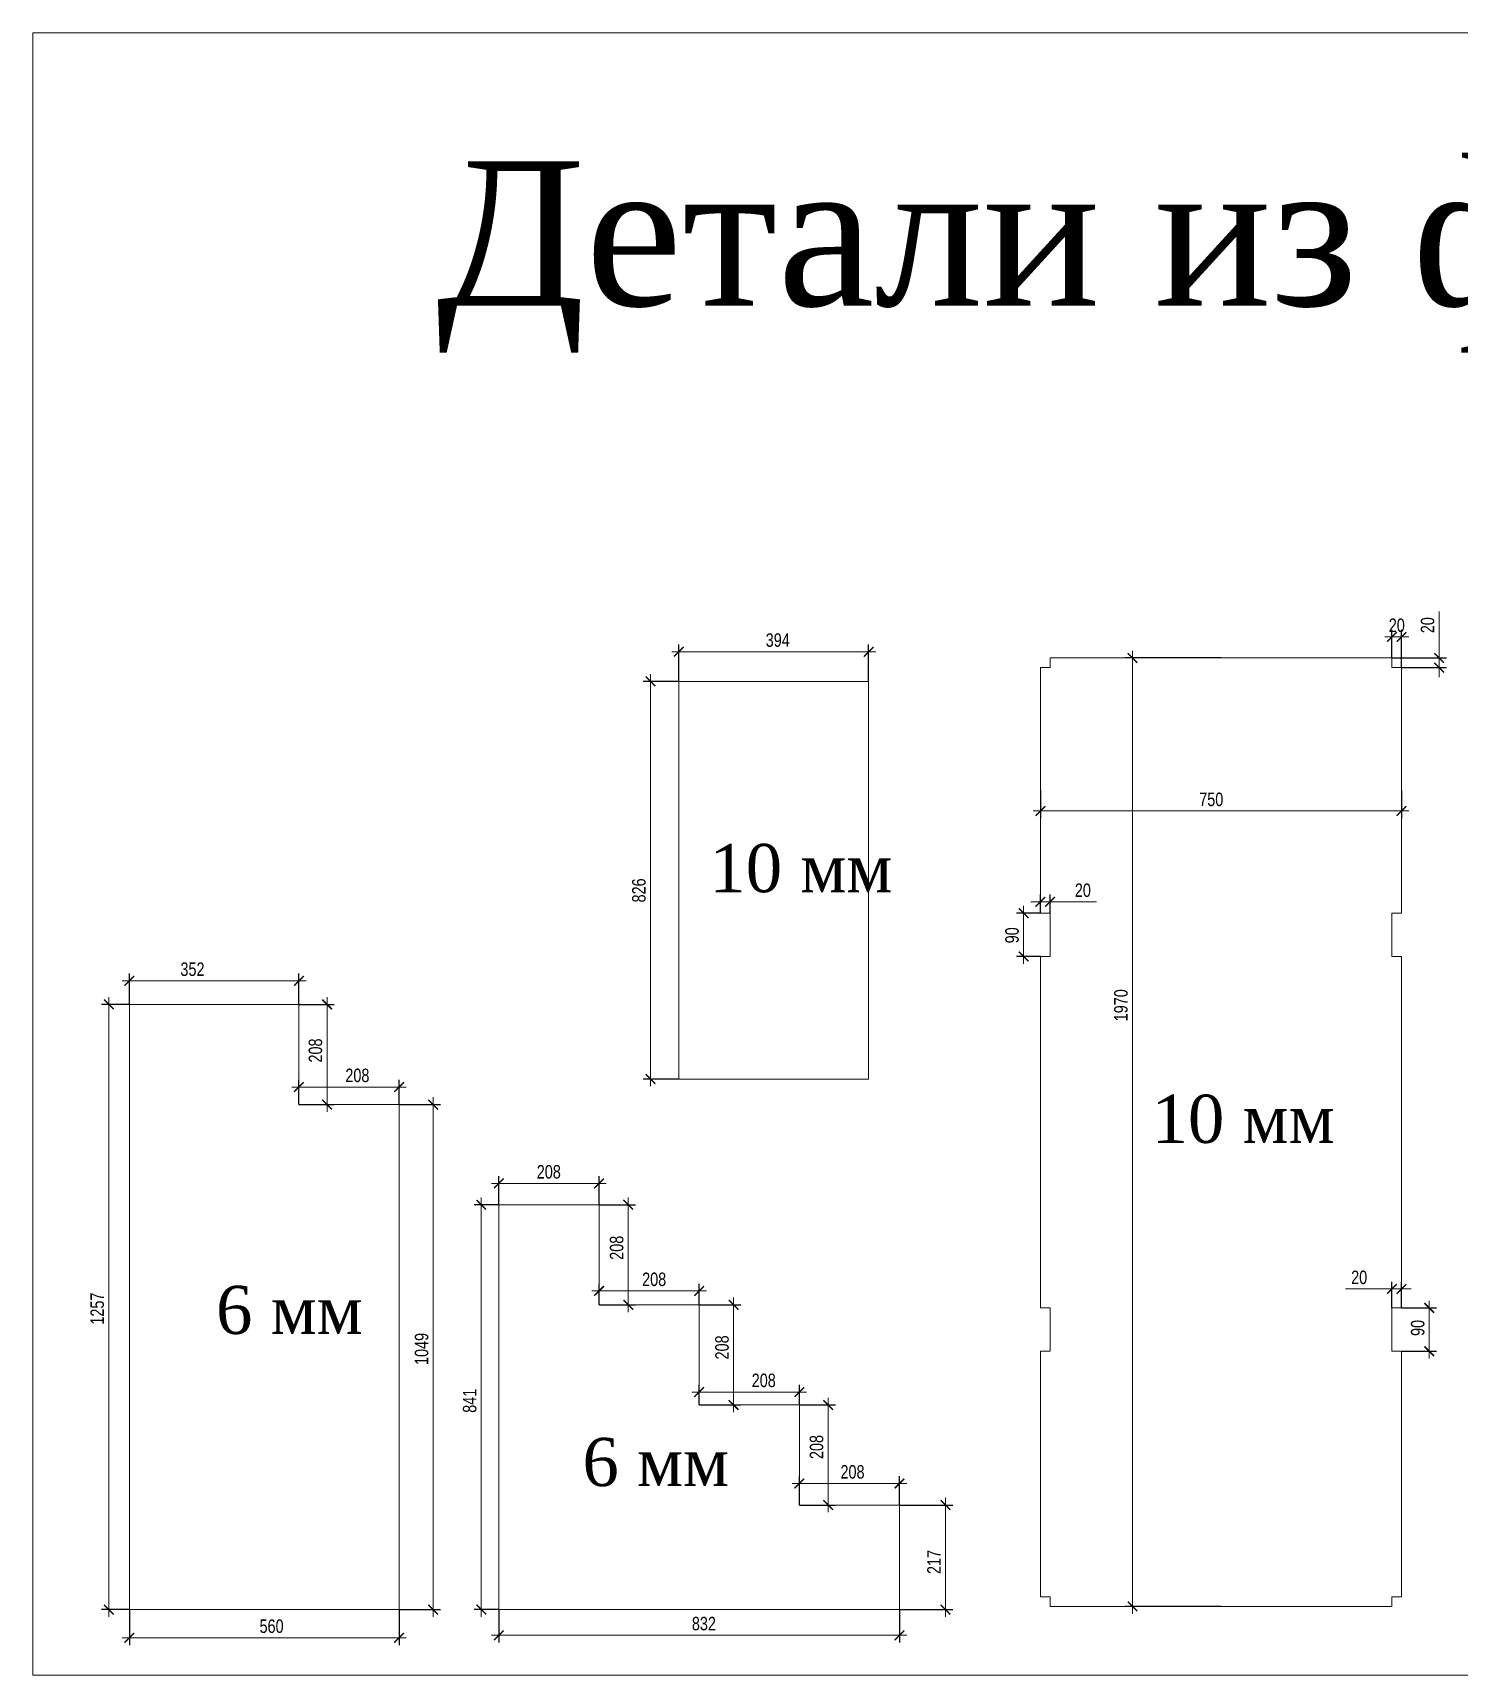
# Model space of a CAD drawing. Header units: millimetres. Extents: x -5205 to 16433, y 55921 to 73570.
# Drawn here: x 9320 to 12282, y 55921 to 59333 of the extents above; entities that cross this region are included whole.
import ezdxf

# ---------------------------------------------------------------- set-up
doc = ezdxf.new("R2010")
doc.units = ezdxf.units.MM
doc.layers.add('Размеры', color=7, linetype='Continuous', lineweight=15)
doc.layers.add('Размеры @ 10', color=7, linetype='Continuous', lineweight=15)
doc.styles.add('SFGOST', font='sfGOSTb.shx', dxfattribs={"width": 0.8})
doc.styles.add('TIMES', font='TIMES.TTF')
doc.dimstyles.new('ALEX', dxfattribs={"dimtxt": 2.8, "dimasz": 2, "dimexe": 1.5, "dimexo": 0, "dimgap": 1, "dimtad": 1, "dimrnd": 0.001, "dimdsep": 46, "dimtxsty": 'SFGOST', "dimblk": 'ARCHTICK', "dimcen": 0, "dimdle": 1.5, "dimclrd": 1, "dimclre": 1, "dimadec": 4, "dimazin": 0, "dimtfac": 1, "dimtmove": 0, "dimatfit": 0, "dimfxl": 1, "dimtvp": 1.75, "dimtolj": 1, "dimlwd": -1, "dimarcsym": 2})

# ---------------------------------------------------------------- blocks, each defined once
blk = doc.blocks.new('_ArchTick')
at = {"color": 0, "linetype": 'ByBlock', "const_width": 0.15}
blk.add_lwpolyline([(-0.5, -0.5), (0.5, 0.5)], dxfattribs=at)
blk = doc.blocks.new('*D896')
at = {"layer": 'Defpoints', "color": 0}
for p in [(11787.1, 58034.1), (11603.3, 56064.1), (11787.1, 56064.1)]:
    blk.add_point(p, dxfattribs=at)
at = {"layer": 'Размеры', "color": 1, "lineweight": -2}
for p, q in [((11787.1, 58034.1), (11588.3, 58034.1)), ((11787.1, 56064.1), (11588.3, 56064.1))]:
    blk.add_line(p, q, dxfattribs=at)
at = {"layer": 'Размеры', "color": 1}
blk.add_line((11603.3, 58049.1), (11603.3, 56049.1), dxfattribs=at)
at = {"layer": 'Размеры', "color": 1, "xscale": 20, "yscale": 20, "zscale": 20}
for p, rotation in [((11603.3, 58034.1), 90), ((11603.3, 56064.1), 270)]:
    blk.add_blockref('_ArchTick', p, dxfattribs=dict(at, rotation=rotation))
at = {"layer": 'Размеры', "color": 0, "insert": (11579.3, 57312.8), "char_height": 28, "attachment_point": 5, "rotation": 90, "style": 'SFGOST'}
blk.add_mtext('\\A1;1970', dxfattribs=at)
blk = doc.blocks.new('*D897')
at = {"layer": 'Defpoints', "color": 0}
for p in [(11412.1, 57759.1), (12162.1, 57759.1), (12162.1, 57716.3)]:
    blk.add_point(p, dxfattribs=at)
at = {"layer": 'Размеры', "color": 1, "lineweight": -2}
for p, q in [((11412.1, 57759.1), (11412.1, 57701.3)), ((12162.1, 57759.1), (12162.1, 57701.3))]:
    blk.add_line(p, q, dxfattribs=at)
at = {"layer": 'Размеры', "color": 1}
blk.add_line((11397.1, 57716.3), (12177.1, 57716.3), dxfattribs=at)
at = {"layer": 'Размеры', "color": 1, "xscale": 20, "yscale": 20, "zscale": 20, "rotation": 180}
blk.add_blockref('_ArchTick', (11412.1, 57716.3), dxfattribs=at)
at = {"layer": 'Размеры', "color": 1, "xscale": 20, "yscale": 20, "zscale": 20}
blk.add_blockref('_ArchTick', (12162.1, 57716.3), dxfattribs=at)
at = {"layer": 'Размеры', "color": 0, "insert": (11766.8, 57740.3), "char_height": 28, "attachment_point": 5, "style": 'SFGOST'}
blk.add_mtext('\\A1;750', dxfattribs=at)
blk = doc.blocks.new('*D898')
at = {"layer": 'Defpoints', "color": 0}
for p in [(11377.2, 57504.1), (11412.1, 57504.1), (11412.1, 57414.1)]:
    blk.add_point(p, dxfattribs=at)
at = {"layer": 'Размеры', "color": 1}
blk.add_line((11377.2, 57399.1), (11377.2, 57519.1), dxfattribs=at)
at = {"layer": 'Размеры', "color": 1, "lineweight": -2}
for p, q in [((11412.1, 57504.1), (11362.2, 57504.1)), ((11412.1, 57414.1), (11362.2, 57414.1))]:
    blk.add_line(p, q, dxfattribs=at)
at = {"layer": 'Размеры', "color": 1, "xscale": 20, "yscale": 20, "zscale": 20}
for p, rotation in [((11377.2, 57504.1), 90), ((11377.2, 57414.1), 270)]:
    blk.add_blockref('_ArchTick', p, dxfattribs=dict(at, rotation=rotation))
at = {"layer": 'Размеры', "color": 0, "insert": (11353.2, 57458.1), "char_height": 28, "attachment_point": 5, "rotation": 90, "style": 'SFGOST'}
blk.add_mtext('\\A1;90', dxfattribs=at)
blk = doc.blocks.new('*D899')
at = {"layer": 'Defpoints', "color": 0}
for p in [(11432.1, 57527.6), (11412.1, 57504.1), (11432.1, 57504.1)]:
    blk.add_point(p, dxfattribs=at)
at = {"layer": 'Размеры', "color": 1}
for p, q in [((11412.1, 57527.6), (11392.1, 57527.6)), ((11412.1, 57527.6), (11432.1, 57527.6)), ((11432.1, 57527.6), (11528.4, 57527.6))]:
    blk.add_line(p, q, dxfattribs=at)
at = {"layer": 'Размеры', "color": 1, "lineweight": -2}
for p, q in [((11412.1, 57504.1), (11412.1, 57542.6)), ((11432.1, 57504.1), (11432.1, 57542.6))]:
    blk.add_line(p, q, dxfattribs=at)
at = {"layer": 'Размеры', "color": 1, "xscale": 20, "yscale": 20, "zscale": 20}
blk.add_blockref('_ArchTick', (11412.1, 57527.6), dxfattribs=at)
at = {"layer": 'Размеры', "color": 1, "xscale": 20, "yscale": 20, "zscale": 20, "rotation": 180}
blk.add_blockref('_ArchTick', (11432.1, 57527.6), dxfattribs=at)
at = {"layer": 'Размеры', "color": 0, "insert": (11500.2, 57551.6), "char_height": 28, "attachment_point": 5, "style": 'SFGOST'}
blk.add_mtext('\\A1;20', dxfattribs=at)
blk = doc.blocks.new('*D900')
at = {"layer": 'Defpoints', "color": 0}
for p in [(12162.1, 56684.1), (12219.6, 56684.1), (12162.1, 56594.1)]:
    blk.add_point(p, dxfattribs=at)
at = {"layer": 'Размеры', "color": 1}
blk.add_line((12219.6, 56579.1), (12219.6, 56699.1), dxfattribs=at)
at = {"layer": 'Размеры', "color": 1, "lineweight": -2}
for p, q in [((12162.1, 56684.1), (12234.6, 56684.1)), ((12162.1, 56594.1), (12234.6, 56594.1))]:
    blk.add_line(p, q, dxfattribs=at)
at = {"layer": 'Размеры', "color": 1, "xscale": 20, "yscale": 20, "zscale": 20}
for p, rotation in [((12219.6, 56684.1), 90), ((12219.6, 56594.1), 270)]:
    blk.add_blockref('_ArchTick', p, dxfattribs=dict(at, rotation=rotation))
at = {"layer": 'Размеры', "color": 0, "insert": (12195.6, 56642.6), "char_height": 28, "attachment_point": 5, "rotation": 90, "style": 'SFGOST'}
blk.add_mtext('\\A1;90', dxfattribs=at)
blk = doc.blocks.new('*D901')
at = {"layer": 'Defpoints', "color": 0}
for p in [(12142.1, 56723.5), (12142.1, 56684.1), (12162.1, 56684.1)]:
    blk.add_point(p, dxfattribs=at)
at = {"layer": 'Размеры', "color": 1, "lineweight": -2}
for p, q in [((12142.1, 56684.1), (12142.1, 56738.5)), ((12162.1, 56684.1), (12162.1, 56738.5))]:
    blk.add_line(p, q, dxfattribs=at)
at = {"layer": 'Размеры', "color": 1}
for p, q in [((12142.1, 56723.5), (12045.8, 56723.5)), ((12162.1, 56723.5), (12142.1, 56723.5)), ((12162.1, 56723.5), (12182.1, 56723.5))]:
    blk.add_line(p, q, dxfattribs=at)
at = {"layer": 'Размеры', "color": 1, "xscale": 20, "yscale": 20, "zscale": 20}
blk.add_blockref('_ArchTick', (12142.1, 56723.5), dxfattribs=at)
at = {"layer": 'Размеры', "color": 1, "xscale": 20, "yscale": 20, "zscale": 20, "rotation": 180}
blk.add_blockref('_ArchTick', (12162.1, 56723.5), dxfattribs=at)
at = {"layer": 'Размеры', "color": 0, "insert": (12074, 56747.5), "char_height": 28, "attachment_point": 5, "style": 'SFGOST'}
blk.add_mtext('\\A1;20', dxfattribs=at)
blk = doc.blocks.new('*D902')
at = {"layer": 'Defpoints', "color": 0}
for p in [(12142.1, 58034.1), (12162.1, 58014.1), (12240.2, 58014.1)]:
    blk.add_point(p, dxfattribs=at)
at = {"layer": 'Размеры', "color": 1}
for p, q in [((12240.2, 58034.1), (12240.2, 58130.4)), ((12240.2, 58014.1), (12240.2, 58034.1)), ((12240.2, 58014.1), (12240.2, 57994.1))]:
    blk.add_line(p, q, dxfattribs=at)
at = {"layer": 'Размеры', "color": 1, "lineweight": -2}
for p, q in [((12142.1, 58034.1), (12255.2, 58034.1)), ((12162.1, 58014.1), (12255.2, 58014.1))]:
    blk.add_line(p, q, dxfattribs=at)
at = {"layer": 'Размеры', "color": 1, "xscale": 20, "yscale": 20, "zscale": 20}
for p, rotation in [((12240.2, 58034.1), 270), ((12240.2, 58014.1), 90)]:
    blk.add_blockref('_ArchTick', p, dxfattribs=dict(at, rotation=rotation))
at = {"layer": 'Размеры', "color": 0, "insert": (12216.2, 58102.2), "char_height": 28, "attachment_point": 5, "rotation": 90, "style": 'SFGOST'}
blk.add_mtext('\\A1;20', dxfattribs=at)
blk = doc.blocks.new('*D903')
at = {"layer": 'Defpoints', "color": 0}
for p in [(12142.1, 58077.9), (12142.1, 58034.1), (12162.1, 58014.1)]:
    blk.add_point(p, dxfattribs=at)
at = {"layer": 'Размеры', "color": 1, "lineweight": -2}
for p, q in [((12142.1, 58034.1), (12142.1, 58092.9)), ((12162.1, 58014.1), (12162.1, 58092.9))]:
    blk.add_line(p, q, dxfattribs=at)
at = {"layer": 'Размеры', "color": 1}
blk.add_line((12177.1, 58077.9), (12127.1, 58077.9), dxfattribs=at)
at = {"layer": 'Размеры', "color": 1, "xscale": 20, "yscale": 20, "zscale": 20, "rotation": 180}
blk.add_blockref('_ArchTick', (12142.1, 58077.9), dxfattribs=at)
at = {"layer": 'Размеры', "color": 1, "xscale": 20, "yscale": 20, "zscale": 20}
blk.add_blockref('_ArchTick', (12162.1, 58077.9), dxfattribs=at)
at = {"layer": 'Размеры', "color": 0, "insert": (12152.1, 58101.9), "char_height": 28, "attachment_point": 5, "style": 'SFGOST'}
blk.add_mtext('\\A1;20', dxfattribs=at)
blk = doc.blocks.new('*D904')
at = {"layer": 'Defpoints', "color": 0}
for p in [(11119.4, 56274.6), (11119.4, 56057.6), (11214.9, 56057.6)]:
    blk.add_point(p, dxfattribs=at)
at = {"layer": 'Размеры', "color": 1}
blk.add_line((11214.9, 56289.6), (11214.9, 56042.6), dxfattribs=at)
at = {"layer": 'Размеры', "color": 1, "lineweight": -2}
for p, q in [((11119.4, 56274.6), (11229.9, 56274.6)), ((11119.4, 56057.6), (11229.9, 56057.6))]:
    blk.add_line(p, q, dxfattribs=at)
at = {"layer": 'Размеры', "color": 1, "xscale": 20, "yscale": 20, "zscale": 20}
for p, rotation in [((11214.9, 56274.6), 90), ((11214.9, 56057.6), 270)]:
    blk.add_blockref('_ArchTick', p, dxfattribs=dict(at, rotation=rotation))
at = {"layer": 'Размеры', "color": 0, "insert": (11190.9, 56156.5), "char_height": 28, "attachment_point": 5, "rotation": 90, "style": 'SFGOST'}
blk.add_mtext('\\A1;217', dxfattribs=at)
blk = doc.blocks.new('*D905')
at = {"layer": 'Defpoints', "color": 0}
for p in [(10911.4, 56319.5), (10911.4, 56274.6), (11119.4, 56274.6)]:
    blk.add_point(p, dxfattribs=at)
at = {"layer": 'Размеры', "color": 1}
blk.add_line((11134.4, 56319.5), (10896.4, 56319.5), dxfattribs=at)
at = {"layer": 'Размеры', "color": 1, "lineweight": -2}
for p, q in [((10911.4, 56274.6), (10911.4, 56334.5)), ((11119.4, 56274.6), (11119.4, 56334.5))]:
    blk.add_line(p, q, dxfattribs=at)
at = {"layer": 'Размеры', "color": 1, "xscale": 20, "yscale": 20, "zscale": 20, "rotation": 180}
blk.add_blockref('_ArchTick', (10911.4, 56319.5), dxfattribs=at)
at = {"layer": 'Размеры', "color": 1, "xscale": 20, "yscale": 20, "zscale": 20}
blk.add_blockref('_ArchTick', (11119.4, 56319.5), dxfattribs=at)
at = {"layer": 'Размеры', "color": 0, "insert": (11021.8, 56343.5), "char_height": 28, "attachment_point": 5, "style": 'SFGOST'}
blk.add_mtext('\\A1;208', dxfattribs=at)
blk = doc.blocks.new('*D906')
at = {"layer": 'Defpoints', "color": 0}
for p in [(10911.4, 56482.6), (10971.3, 56482.6), (10911.4, 56274.6)]:
    blk.add_point(p, dxfattribs=at)
at = {"layer": 'Размеры', "color": 1}
blk.add_line((10971.3, 56259.6), (10971.3, 56497.6), dxfattribs=at)
at = {"layer": 'Размеры', "color": 1, "lineweight": -2}
for p, q in [((10911.4, 56482.6), (10986.3, 56482.6)), ((10911.4, 56274.6), (10986.3, 56274.6))]:
    blk.add_line(p, q, dxfattribs=at)
at = {"layer": 'Размеры', "color": 1, "xscale": 20, "yscale": 20, "zscale": 20}
for p, rotation in [((10971.3, 56482.6), 90), ((10971.3, 56274.6), 270)]:
    blk.add_blockref('_ArchTick', p, dxfattribs=dict(at, rotation=rotation))
at = {"layer": 'Размеры', "color": 0, "insert": (10947.3, 56395.2), "char_height": 28, "attachment_point": 5, "rotation": 90, "style": 'SFGOST'}
blk.add_mtext('\\A1;208', dxfattribs=at)
blk = doc.blocks.new('*D907')
at = {"layer": 'Defpoints', "color": 0}
for p in [(10703.4, 56509.5), (10703.4, 56482.6), (10911.4, 56482.6)]:
    blk.add_point(p, dxfattribs=at)
at = {"layer": 'Размеры', "color": 1, "lineweight": -2}
for p, q in [((10703.4, 56482.6), (10703.4, 56524.5)), ((10911.4, 56482.6), (10911.4, 56524.5))]:
    blk.add_line(p, q, dxfattribs=at)
at = {"layer": 'Размеры', "color": 1}
blk.add_line((10926.4, 56509.5), (10688.4, 56509.5), dxfattribs=at)
at = {"layer": 'Размеры', "color": 1, "xscale": 20, "yscale": 20, "zscale": 20, "rotation": 180}
blk.add_blockref('_ArchTick', (10703.4, 56509.5), dxfattribs=at)
at = {"layer": 'Размеры', "color": 1, "xscale": 20, "yscale": 20, "zscale": 20}
blk.add_blockref('_ArchTick', (10911.4, 56509.5), dxfattribs=at)
at = {"layer": 'Размеры', "color": 0, "insert": (10837.5, 56533.5), "char_height": 28, "attachment_point": 5, "style": 'SFGOST'}
blk.add_mtext('\\A1;208', dxfattribs=at)
blk = doc.blocks.new('*D908')
at = {"layer": 'Defpoints', "color": 0}
for p in [(10703.4, 56690.6), (10774.9, 56690.6), (10703.4, 56482.6)]:
    blk.add_point(p, dxfattribs=at)
at = {"layer": 'Размеры', "color": 1}
blk.add_line((10774.9, 56467.6), (10774.9, 56705.6), dxfattribs=at)
at = {"layer": 'Размеры', "color": 1, "lineweight": -2}
for p, q in [((10703.4, 56690.6), (10789.9, 56690.6)), ((10703.4, 56482.6), (10789.9, 56482.6))]:
    blk.add_line(p, q, dxfattribs=at)
at = {"layer": 'Размеры', "color": 1, "xscale": 20, "yscale": 20, "zscale": 20}
for p, rotation in [((10774.9, 56690.6), 90), ((10774.9, 56482.6), 270)]:
    blk.add_blockref('_ArchTick', p, dxfattribs=dict(at, rotation=rotation))
at = {"layer": 'Размеры', "color": 0, "insert": (10750.9, 56602.1), "char_height": 28, "attachment_point": 5, "rotation": 90, "style": 'SFGOST'}
blk.add_mtext('\\A1;208', dxfattribs=at)
blk = doc.blocks.new('*D909')
at = {"layer": 'Defpoints', "color": 0}
for p in [(10495.4, 56719.4), (10495.4, 56690.6), (10703.4, 56690.6)]:
    blk.add_point(p, dxfattribs=at)
at = {"layer": 'Размеры', "color": 1, "lineweight": -2}
for p, q in [((10495.4, 56690.6), (10495.4, 56734.4)), ((10703.4, 56690.6), (10703.4, 56734.4))]:
    blk.add_line(p, q, dxfattribs=at)
at = {"layer": 'Размеры', "color": 1}
blk.add_line((10718.4, 56719.4), (10480.4, 56719.4), dxfattribs=at)
at = {"layer": 'Размеры', "color": 1, "xscale": 20, "yscale": 20, "zscale": 20, "rotation": 180}
blk.add_blockref('_ArchTick', (10495.4, 56719.4), dxfattribs=at)
at = {"layer": 'Размеры', "color": 1, "xscale": 20, "yscale": 20, "zscale": 20}
blk.add_blockref('_ArchTick', (10703.4, 56719.4), dxfattribs=at)
at = {"layer": 'Размеры', "color": 0, "insert": (10609.9, 56743.4), "char_height": 28, "attachment_point": 5, "style": 'SFGOST'}
blk.add_mtext('\\A1;208', dxfattribs=at)
blk = doc.blocks.new('*D910')
at = {"layer": 'Defpoints', "color": 0}
for p in [(10495.4, 56898.6), (10556.1, 56898.6), (10495.4, 56690.6)]:
    blk.add_point(p, dxfattribs=at)
at = {"layer": 'Размеры', "color": 1, "lineweight": -2}
for p, q in [((10495.4, 56898.6), (10571.1, 56898.6)), ((10495.4, 56690.6), (10571.1, 56690.6))]:
    blk.add_line(p, q, dxfattribs=at)
at = {"layer": 'Размеры', "color": 1}
blk.add_line((10556.1, 56675.6), (10556.1, 56913.6), dxfattribs=at)
at = {"layer": 'Размеры', "color": 1, "xscale": 20, "yscale": 20, "zscale": 20}
for p, rotation in [((10556.1, 56898.6), 90), ((10556.1, 56690.6), 270)]:
    blk.add_blockref('_ArchTick', p, dxfattribs=dict(at, rotation=rotation))
at = {"layer": 'Размеры', "color": 0, "insert": (10532.1, 56809.1), "char_height": 28, "attachment_point": 5, "rotation": 90, "style": 'SFGOST'}
blk.add_mtext('\\A1;208', dxfattribs=at)
blk = doc.blocks.new('*D911')
at = {"layer": 'Defpoints', "color": 0}
for p in [(10287.4, 56942.7), (10287.4, 56898.6), (10495.4, 56898.6)]:
    blk.add_point(p, dxfattribs=at)
at = {"layer": 'Размеры', "color": 1}
blk.add_line((10510.4, 56942.7), (10272.4, 56942.7), dxfattribs=at)
at = {"layer": 'Размеры', "color": 1, "lineweight": -2}
for p, q in [((10287.4, 56898.6), (10287.4, 56957.7)), ((10495.4, 56898.6), (10495.4, 56957.7))]:
    blk.add_line(p, q, dxfattribs=at)
at = {"layer": 'Размеры', "color": 1, "xscale": 20, "yscale": 20, "zscale": 20, "rotation": 180}
blk.add_blockref('_ArchTick', (10287.4, 56942.7), dxfattribs=at)
at = {"layer": 'Размеры', "color": 1, "xscale": 20, "yscale": 20, "zscale": 20}
blk.add_blockref('_ArchTick', (10495.4, 56942.7), dxfattribs=at)
at = {"layer": 'Размеры', "color": 0, "insert": (10391.1, 56966.7), "char_height": 28, "attachment_point": 5, "style": 'SFGOST'}
blk.add_mtext('\\A1;208', dxfattribs=at)
blk = doc.blocks.new('*D912')
at = {"layer": 'Defpoints', "color": 0}
for p in [(10287.4, 56898.6), (10250.9, 56057.6), (10287.4, 56057.6)]:
    blk.add_point(p, dxfattribs=at)
at = {"layer": 'Размеры', "color": 1, "lineweight": -2}
for p, q in [((10287.4, 56898.6), (10235.9, 56898.6)), ((10287.4, 56057.6), (10235.9, 56057.6))]:
    blk.add_line(p, q, dxfattribs=at)
at = {"layer": 'Размеры', "color": 1}
blk.add_line((10250.9, 56913.6), (10250.9, 56042.6), dxfattribs=at)
at = {"layer": 'Размеры', "color": 1, "xscale": 20, "yscale": 20, "zscale": 20}
for p, rotation in [((10250.9, 56898.6), 90), ((10250.9, 56057.6), 270)]:
    blk.add_blockref('_ArchTick', p, dxfattribs=dict(at, rotation=rotation))
at = {"layer": 'Размеры', "color": 0, "insert": (10226.9, 56491.3), "char_height": 28, "attachment_point": 5, "rotation": 90, "style": 'SFGOST'}
blk.add_mtext('\\A1;841', dxfattribs=at)
blk = doc.blocks.new('*D913')
at = {"layer": 'Defpoints', "color": 0}
for p in [(10287.4, 56057.6), (11119.4, 56057.6), (11119.4, 56004.3)]:
    blk.add_point(p, dxfattribs=at)
at = {"layer": 'Размеры', "color": 1, "lineweight": -2}
for p, q in [((10287.4, 56057.6), (10287.4, 55989.3)), ((11119.4, 56057.6), (11119.4, 55989.3))]:
    blk.add_line(p, q, dxfattribs=at)
at = {"layer": 'Размеры', "color": 1}
blk.add_line((10272.4, 56004.3), (11134.4, 56004.3), dxfattribs=at)
at = {"layer": 'Размеры', "color": 1, "xscale": 20, "yscale": 20, "zscale": 20, "rotation": 180}
blk.add_blockref('_ArchTick', (10287.4, 56004.3), dxfattribs=at)
at = {"layer": 'Размеры', "color": 1, "xscale": 20, "yscale": 20, "zscale": 20}
blk.add_blockref('_ArchTick', (11119.4, 56004.3), dxfattribs=at)
at = {"layer": 'Размеры', "color": 0, "insert": (10713.2, 56028.3), "char_height": 28, "attachment_point": 5, "style": 'SFGOST'}
blk.add_mtext('\\A1;832', dxfattribs=at)
blk = doc.blocks.new('*D914')
at = {"layer": 'Defpoints', "color": 0}
for p in [(10080.2, 57106.6), (10151, 57106.6), (10080.2, 56057.6)]:
    blk.add_point(p, dxfattribs=at)
at = {"layer": 'Размеры', "color": 1, "lineweight": -2}
for p, q in [((10080.2, 57106.6), (10166, 57106.6)), ((10080.2, 56057.6), (10166, 56057.6))]:
    blk.add_line(p, q, dxfattribs=at)
at = {"layer": 'Размеры', "color": 1}
blk.add_line((10151, 56042.6), (10151, 57121.6), dxfattribs=at)
at = {"layer": 'Размеры', "color": 1, "xscale": 20, "yscale": 20, "zscale": 20}
for p, rotation in [((10151, 57106.6), 90), ((10151, 56057.6), 270)]:
    blk.add_blockref('_ArchTick', p, dxfattribs=dict(at, rotation=rotation))
at = {"layer": 'Размеры', "color": 0, "insert": (10127, 56599), "char_height": 28, "attachment_point": 5, "rotation": 90, "style": 'SFGOST'}
blk.add_mtext('\\A1;1049', dxfattribs=at)
blk = doc.blocks.new('*D915')
at = {"layer": 'Defpoints', "color": 0}
for p in [(9872.2, 57143), (9872.2, 57106.6), (10080.2, 57106.6)]:
    blk.add_point(p, dxfattribs=at)
at = {"layer": 'Размеры', "color": 1}
blk.add_line((10095.2, 57143), (9857.2, 57143), dxfattribs=at)
at = {"layer": 'Размеры', "color": 1, "lineweight": -2}
for p, q in [((9872.2, 57106.6), (9872.2, 57158)), ((10080.2, 57106.6), (10080.2, 57158))]:
    blk.add_line(p, q, dxfattribs=at)
at = {"layer": 'Размеры', "color": 1, "xscale": 20, "yscale": 20, "zscale": 20, "rotation": 180}
blk.add_blockref('_ArchTick', (9872.2, 57143), dxfattribs=at)
at = {"layer": 'Размеры', "color": 1, "xscale": 20, "yscale": 20, "zscale": 20}
blk.add_blockref('_ArchTick', (10080.2, 57143), dxfattribs=at)
at = {"layer": 'Размеры', "color": 0, "insert": (9993.6, 57167), "char_height": 28, "attachment_point": 5, "style": 'SFGOST'}
blk.add_mtext('\\A1;208', dxfattribs=at)
blk = doc.blocks.new('*D916')
at = {"layer": 'Defpoints', "color": 0}
for p in [(9872.2, 57314.6), (9930.6, 57314.6), (9872.2, 57106.6)]:
    blk.add_point(p, dxfattribs=at)
at = {"layer": 'Размеры', "color": 1, "lineweight": -2}
for p, q in [((9872.2, 57314.6), (9945.6, 57314.6)), ((9872.2, 57106.6), (9945.6, 57106.6))]:
    blk.add_line(p, q, dxfattribs=at)
at = {"layer": 'Размеры', "color": 1}
blk.add_line((9930.6, 57091.6), (9930.6, 57329.6), dxfattribs=at)
at = {"layer": 'Размеры', "color": 1, "xscale": 20, "yscale": 20, "zscale": 20}
for p, rotation in [((9930.6, 57314.6), 90), ((9930.6, 57106.6), 270)]:
    blk.add_blockref('_ArchTick', p, dxfattribs=dict(at, rotation=rotation))
at = {"layer": 'Размеры', "color": 0, "insert": (9906.6, 57218.8), "char_height": 28, "attachment_point": 5, "rotation": 90, "style": 'SFGOST'}
blk.add_mtext('\\A1;208', dxfattribs=at)
blk = doc.blocks.new('*D917')
at = {"layer": 'Defpoints', "color": 0}
for p in [(9520.2, 57363.5), (9520.2, 57314.6), (9872.2, 57314.6)]:
    blk.add_point(p, dxfattribs=at)
at = {"layer": 'Размеры', "color": 1, "lineweight": -2}
for p, q in [((9520.2, 57314.6), (9520.2, 57378.5)), ((9872.2, 57314.6), (9872.2, 57378.5))]:
    blk.add_line(p, q, dxfattribs=at)
at = {"layer": 'Размеры', "color": 1}
blk.add_line((9887.2, 57363.5), (9505.2, 57363.5), dxfattribs=at)
at = {"layer": 'Размеры', "color": 1, "xscale": 20, "yscale": 20, "zscale": 20, "rotation": 180}
blk.add_blockref('_ArchTick', (9520.2, 57363.5), dxfattribs=at)
at = {"layer": 'Размеры', "color": 1, "xscale": 20, "yscale": 20, "zscale": 20}
blk.add_blockref('_ArchTick', (9872.2, 57363.5), dxfattribs=at)
at = {"layer": 'Размеры', "color": 0, "insert": (9651.1, 57387.5), "char_height": 28, "attachment_point": 5, "style": 'SFGOST'}
blk.add_mtext('\\A1;352', dxfattribs=at)
blk = doc.blocks.new('*D918')
at = {"layer": 'Defpoints', "color": 0}
for p in [(9477.5, 57314.6), (9520.2, 57314.6), (9520.2, 56057.6)]:
    blk.add_point(p, dxfattribs=at)
at = {"layer": 'Размеры', "color": 1, "lineweight": -2}
for p, q in [((9520.2, 57314.6), (9462.5, 57314.6)), ((9520.2, 56057.6), (9462.5, 56057.6))]:
    blk.add_line(p, q, dxfattribs=at)
at = {"layer": 'Размеры', "color": 1}
blk.add_line((9477.5, 56042.6), (9477.5, 57329.6), dxfattribs=at)
at = {"layer": 'Размеры', "color": 1, "xscale": 20, "yscale": 20, "zscale": 20}
for p, rotation in [((9477.5, 57314.6), 90), ((9477.5, 56057.6), 270)]:
    blk.add_blockref('_ArchTick', p, dxfattribs=dict(at, rotation=rotation))
at = {"layer": 'Размеры', "color": 0, "insert": (9453.5, 56682.7), "char_height": 28, "attachment_point": 5, "rotation": 90, "style": 'SFGOST'}
blk.add_mtext('\\A1;1257', dxfattribs=at)
blk = doc.blocks.new('*D919')
at = {"layer": 'Defpoints', "color": 0}
for p in [(9520.2, 56057.6), (10080.2, 56057.6), (10080.2, 55998.9)]:
    blk.add_point(p, dxfattribs=at)
at = {"layer": 'Размеры', "color": 1, "lineweight": -2}
for p, q in [((9520.2, 56057.6), (9520.2, 55983.9)), ((10080.2, 56057.6), (10080.2, 55983.9))]:
    blk.add_line(p, q, dxfattribs=at)
at = {"layer": 'Размеры', "color": 1}
blk.add_line((9505.2, 55998.9), (10095.2, 55998.9), dxfattribs=at)
at = {"layer": 'Размеры', "color": 1, "xscale": 20, "yscale": 20, "zscale": 20, "rotation": 180}
blk.add_blockref('_ArchTick', (9520.2, 55998.9), dxfattribs=at)
at = {"layer": 'Размеры', "color": 1, "xscale": 20, "yscale": 20, "zscale": 20}
blk.add_blockref('_ArchTick', (10080.2, 55998.9), dxfattribs=at)
at = {"layer": 'Размеры', "color": 0, "insert": (9815.4, 56022.9), "char_height": 28, "attachment_point": 5, "style": 'SFGOST'}
blk.add_mtext('\\A1;560', dxfattribs=at)
blk = doc.blocks.new('*D925')
at = {"layer": 'Defpoints', "color": 0}
for p in [(10661.3, 57985.5), (10602.3, 57159.5), (10661.3, 57159.5)]:
    blk.add_point(p, dxfattribs=at)
at = {"layer": 'Размеры', "color": 1}
blk.add_line((10602.3, 58000.5), (10602.3, 57144.5), dxfattribs=at)
at = {"layer": 'Размеры', "color": 1, "lineweight": -2}
for p, q in [((10661.3, 57985.5), (10587.3, 57985.5)), ((10661.3, 57159.5), (10587.3, 57159.5))]:
    blk.add_line(p, q, dxfattribs=at)
at = {"layer": 'Размеры', "color": 1, "xscale": 20, "yscale": 20, "zscale": 20}
for p, rotation in [((10602.3, 57985.5), 90), ((10602.3, 57159.5), 270)]:
    blk.add_blockref('_ArchTick', p, dxfattribs=dict(at, rotation=rotation))
at = {"layer": 'Размеры', "color": 0, "insert": (10578.3, 57551.3), "char_height": 28, "attachment_point": 5, "rotation": 90, "style": 'SFGOST'}
blk.add_mtext('\\A1;826', dxfattribs=at)
blk = doc.blocks.new('*D926')
at = {"layer": 'Defpoints', "color": 0}
for p in [(11055.3, 58047.1), (10661.3, 57985.5), (11055.3, 57985.5)]:
    blk.add_point(p, dxfattribs=at)
at = {"layer": 'Размеры', "color": 1, "lineweight": -2}
for p, q in [((10661.3, 57985.5), (10661.3, 58062.1)), ((11055.3, 57985.5), (11055.3, 58062.1))]:
    blk.add_line(p, q, dxfattribs=at)
at = {"layer": 'Размеры', "color": 1}
blk.add_line((10646.3, 58047.1), (11070.3, 58047.1), dxfattribs=at)
at = {"layer": 'Размеры', "color": 1, "xscale": 20, "yscale": 20, "zscale": 20, "rotation": 180}
blk.add_blockref('_ArchTick', (10661.3, 58047.1), dxfattribs=at)
at = {"layer": 'Размеры', "color": 1, "xscale": 20, "yscale": 20, "zscale": 20}
blk.add_blockref('_ArchTick', (11055.3, 58047.1), dxfattribs=at)
at = {"layer": 'Размеры', "color": 0, "insert": (10866.6, 58071.1), "char_height": 28, "attachment_point": 5, "style": 'SFGOST'}
blk.add_mtext('\\A1;394', dxfattribs=at)

msp = doc.modelspace()

# ---------------------------------------------------------------- linework, layer by layer
at = {"layer": 'Размеры'}
for points in [[(9319.643, 59332.538), (14588.036, 59332.538), (14588.036, 55921.411), (9319.643, 55921.411), (9319.643, 59332.538)], [(11432.096, 56064.093), (11432.096, 56084.093), (11412.096, 56084.093), (11412.096, 56594.093), (11432.096, 56594.093), (11432.096, 56684.093), (11412.096, 56684.093), (11412.096, 57414.093), (11432.096, 57414.093), (11432.096, 57504.093), (11412.096, 57504.093), (11412.096, 58014.093), (11432.096, 58014.093), (11432.096, 58034.093), (12142.096, 58034.093), (12142.096, 58014.093), (12162.096, 58014.093), (12162.096, 57504.093), (12142.096, 57504.093), (12142.096, 57414.093), (12162.096, 57414.093), (12162.096, 56684.093), (12142.096, 56684.093), (12142.096, 56594.093), (12162.096, 56594.093), (12162.096, 56084.093), (12142.096, 56084.093), (12142.096, 56064.093)], [(11055.318, 57159.499), (11055.318, 57985.499), (10661.318, 57985.499), (10661.318, 57159.499)], [(9520.192, 56057.604), (10080.192, 56057.604), (10080.192, 57106.604), (9872.192, 57106.604), (9872.192, 57314.604), (9520.192, 57314.604)], [(10287.392, 56057.604), (11119.392, 56057.604), (11119.392, 56274.604), (10911.392, 56274.604), (10911.392, 56482.604), (10703.392, 56482.604), (10703.392, 56690.604), (10495.392, 56690.604), (10495.392, 56898.604), (10287.392, 56898.604), (10287.392, 56057.604)]]:
    msp.add_lwpolyline(points, close=True, dxfattribs=at)

# ---------------------------------------------------------------- texts
at = {"layer": 'Размеры', "attachment_point": 1, "style": 'TIMES'}
for s, insert, char_height in [('Детали из фанеры', (10157.763, 59065.663), 300), ('10 мм', (10724.662, 57647.682), 100), ('10 мм', (11642.905, 57126.888), 100), ('6 мм', (9700.114, 56730.172), 100), ('6 мм', (10461.054, 56414.264), 100)]:
    msp.add_mtext(s, dxfattribs=dict(at, insert=insert, char_height=char_height))

# ---------------------------------------------------------------- dimensions: what is measured, and where the dimension line sits
at = {"layer": 'Размеры @ 10'}
for base, p1, p2, picture, middle in [((12240.168, 58014.093), (12142.096, 58034.093), (12162.096, 58014.093), '*D902', (12240.168, 58102.227)), ((11603.341, 56064.093), (11787.096, 58034.093), (11787.096, 56064.093), '*D896', (11603.341, 57312.82)), ((10602.318, 57159.499), (10661.318, 57985.499), (10661.318, 57159.499), '*D925', (10602.318, 57551.283)), ((11377.201, 57504.093), (11412.096, 57414.093), (11412.096, 57504.093), '*D898', (11377.201, 57458.118)), ((9477.525, 57314.604), (9520.192, 56057.604), (9520.192, 57314.604), '*D918', (9477.525, 56682.717)), ((9930.646, 57314.604), (9872.192, 57106.604), (9872.192, 57314.604), '*D916', (9930.646, 57218.781)), ((10151.01, 57106.604), (10080.192, 56057.604), (10080.192, 57106.604), '*D914', (10151.01, 56598.99)), ((10250.928, 56057.604), (10287.392, 56898.604), (10287.392, 56057.604), '*D912', (10250.928, 56491.335)), ((10556.128, 56898.604), (10495.392, 56690.604), (10495.392, 56898.604), '*D910', (10556.128, 56809.119)), ((10774.94, 56690.604), (10703.392, 56482.604), (10703.392, 56690.604), '*D908', (10774.94, 56602.127)), ((12219.6, 56684.093), (12162.096, 56594.093), (12162.096, 56684.093), '*D900', (12219.6, 56642.603)), ((10971.295, 56482.604), (10911.392, 56274.604), (10911.392, 56482.604), '*D906', (10971.295, 56395.176)), ((11214.851, 56057.604), (11119.392, 56274.604), (11119.392, 56057.604), '*D904', (11214.851, 56156.466))]:
    dim = msp.add_linear_dim(base=base, p1=p1, p2=p2, angle=90, dimstyle='ALEX', override={"dimscale": 10, "dimtix": 0, "dimtofl": 1, "dimtmove": 0, "dimatfit": 0}, dxfattribs=at)
    dim.commit()
    dim.dimension.update_dxf_attribs({"geometry": picture, "text_midpoint": middle, "dimtype": 128})
for base, p1, p2, picture, middle in [((12142.096, 58077.856), (12162.096, 58014.093), (12142.096, 58034.093), '*D903', (12152.096, 58077.856)), ((11055.318, 58047.101), (10661.318, 57985.499), (11055.318, 57985.499), '*D926', (10866.644, 58047.101)), ((12162.096, 57716.284), (11412.096, 57759.093), (12162.096, 57759.093), '*D897', (11766.765, 57716.284)), ((11432.096, 57527.551), (11412.096, 57504.093), (11432.096, 57504.093), '*D899', (11500.23, 57527.551)), ((9520.192, 57363.456), (9872.192, 57314.604), (9520.192, 57314.604), '*D917', (9651.073, 57363.456)), ((9872.192, 57143.008), (10080.192, 57106.604), (9872.192, 57106.604), '*D915', (9993.639, 57143.008)), ((10287.392, 56942.724), (10495.392, 56898.604), (10287.392, 56898.604), '*D911', (10391.12, 56942.724)), ((10495.392, 56719.403), (10703.392, 56690.604), (10495.392, 56690.604), '*D909', (10609.933, 56719.403)), ((12142.096, 56723.497), (12162.096, 56684.093), (12142.096, 56684.093), '*D901', (12073.963, 56723.497)), ((10703.392, 56509.482), (10911.392, 56482.604), (10703.392, 56482.604), '*D907', (10837.505, 56509.482)), ((10911.392, 56319.466), (11119.392, 56274.604), (10911.392, 56274.604), '*D905', (11021.838, 56319.466)), ((10080.192, 55998.861), (9520.192, 56057.604), (10080.192, 56057.604), '*D919', (9815.42, 55998.861)), ((11119.392, 56004.28), (10287.392, 56057.604), (11119.392, 56057.604), '*D913', (10713.208, 56004.28))]:
    dim = msp.add_linear_dim(base=base, p1=p1, p2=p2, dimstyle='ALEX', override={"dimscale": 10, "dimtix": 0, "dimtofl": 1, "dimtmove": 0, "dimatfit": 0}, dxfattribs=at)
    dim.commit()
    dim.dimension.update_dxf_attribs({"geometry": picture, "text_midpoint": middle, "dimtype": 128})

doc.saveas('drawing.dxf')
